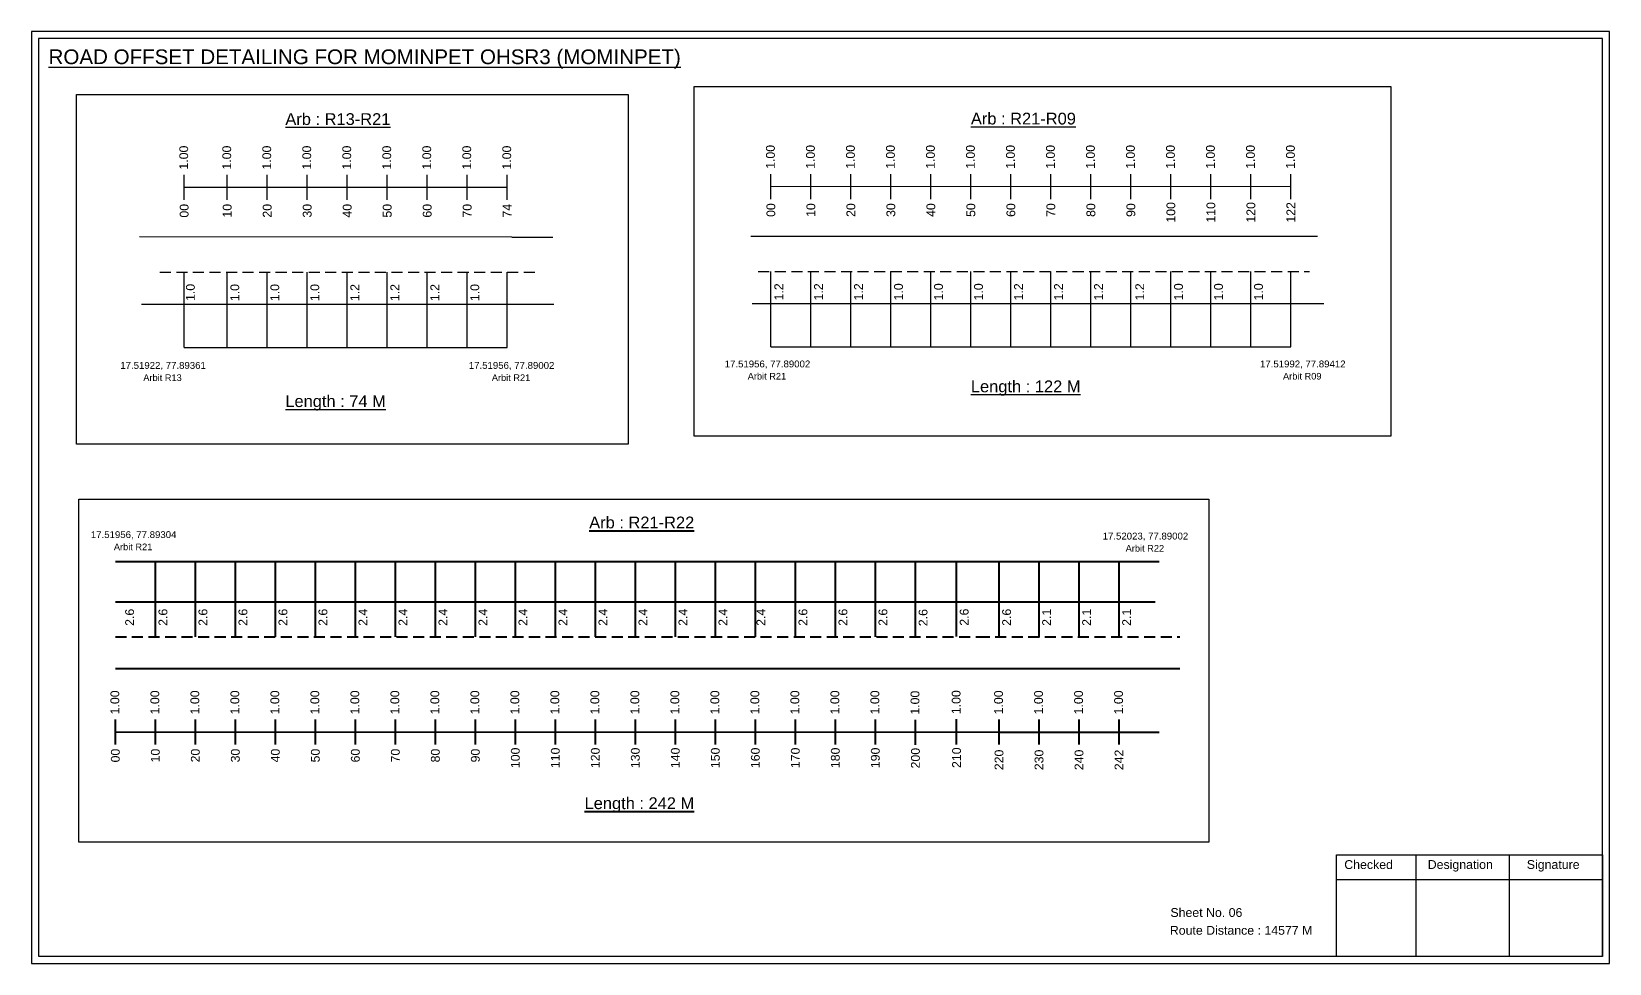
# Model space of a CAD drawing. Header units: inches. Extents: x 1446 to 12099, y 451 to 5049.
# Drawn here: x 6631 to 7168, y 3395 to 3712 of the extents above; entities that cross this region are included whole.
import ezdxf

# ---------------------------------------------------------------- set-up
doc = ezdxf.new("R2010")
doc.units = ezdxf.units.IN
doc.header["$MEASUREMENT"] = 0
doc.linetypes.add('DASHED2', pattern=[0.375, 0.25, -0.125])
doc.layers.add('PDF_Geometry', color=7, linetype='Continuous')
doc.layers.add('PDF_Text', color=5, linetype='Continuous')
doc.styles.add('PDF Arial', font='arial.ttf')
doc.styles.get("Standard").update_dxf_attribs({"font": 'arial.ttf'})

msp = doc.modelspace()

# ---------------------------------------------------------------- linework, layer by layer
at = {"color": 217, "true_color": 0x93278f}
for p, q in [((6683.23, 3654.59), (6683.23, 3663.15)), ((6683.23, 3658.87), (6793.06, 3658.87)), ((6697.86, 3654.59), (6697.86, 3663.15)), ((6711.46, 3654.59), (6711.46, 3663.15)), ((6725.06, 3654.59), (6725.06, 3663.15)), ((6738.66, 3654.59), (6738.66, 3663.15)), ((6752.26, 3654.59), (6752.26, 3663.15)), ((6765.86, 3654.59), (6765.86, 3663.15)), ((6779.46, 3654.59), (6779.46, 3663.15)), ((6793.06, 3654.59), (6793.06, 3663.15)), ((6882.72, 3654.83), (6882.72, 3663.38)), ((6882.72, 3659.1), (7059.52, 3659.21)), ((6896.32, 3654.83), (6896.32, 3663.38)), ((6909.92, 3654.83), (6909.92, 3663.38)), ((6923.52, 3654.83), (6923.52, 3663.38)), ((6937.12, 3654.83), (6937.12, 3663.38)), ((6950.72, 3654.83), (6950.72, 3663.38)), ((6964.32, 3654.83), (6964.32, 3663.38)), ((6977.92, 3654.83), (6977.92, 3663.38)), ((6991.52, 3654.83), (6991.52, 3663.38)), ((7005.12, 3654.83), (7005.12, 3663.38)), ((7018.72, 3654.83), (7018.72, 3663.38)), ((7032.32, 3654.83), (7032.32, 3663.38)), ((7045.92, 3654.83), (7045.92, 3663.38)), ((7059.52, 3654.83), (7059.52, 3663.38))]:
    msp.add_line(p, q, dxfattribs=at)
for p, q in [((6794.66, 3641.87), (6668.05, 3642.05)), ((6794.66, 3641.87), (6808.61, 3641.87)), ((7068.58, 3642.1), (6875.87, 3642.1)), ((6683.23, 3604.45), (6683.23, 3629.98)), ((6697.86, 3604.45), (6697.86, 3629.98)), ((6711.46, 3604.45), (6711.46, 3629.98)), ((6725.06, 3604.45), (6725.06, 3629.98)), ((6738.66, 3604.45), (6738.66, 3629.98)), ((6752.26, 3604.45), (6752.26, 3629.98)), ((6765.86, 3604.45), (6765.86, 3629.98)), ((6779.46, 3604.45), (6779.46, 3629.98)), ((6793.06, 3604.45), (6793.06, 3629.98)), ((6882.72, 3604.68), (6882.72, 3630.22)), ((6896.32, 3604.68), (6896.32, 3630.22)), ((6909.92, 3604.68), (6909.92, 3630.22)), ((6923.52, 3604.68), (6923.52, 3630.22)), ((6937.12, 3604.68), (6937.12, 3630.22)), ((6950.72, 3604.68), (6950.72, 3630.22)), ((6964.32, 3604.68), (6964.32, 3630.22)), ((6977.92, 3604.68), (6977.92, 3630.22)), ((6991.52, 3604.68), (6991.52, 3630.22)), ((7005.12, 3604.68), (7005.12, 3630.22)), ((7018.72, 3604.68), (7018.72, 3630.22)), ((7032.32, 3604.68), (7032.32, 3630.22)), ((7045.92, 3604.68), (7045.92, 3630.22)), ((7059.52, 3604.68), (7059.52, 3630.22)), ((6668.68, 3619.18), (6794.66, 3619.18)), ((6794.66, 3619.18), (6808.86, 3619.18)), ((6876.31, 3619.42), (6884.37, 3619.42)), ((6884.37, 3619.42), (7070.71, 3619.42))]:
    msp.add_line(p, q)
at = {"linetype": 'DASHED2', "ltscale": 15}
for p, q in [((6674.95, 3629.98), (6803.63, 3629.98)), ((6878.42, 3630.22), (7065.81, 3630.22))]:
    msp.add_line(p, q, dxfattribs=at)
at = {"color": 5}
for p, q in [((6683.23, 3604.45), (6793.06, 3604.45)), ((6882.72, 3604.68), (7059.52, 3604.68))]:
    msp.add_line(p, q, dxfattribs=at)
at = {"color": 5, "lineweight": 40}
for p, q in [((6659.83, 3531.67), (6960.28, 3531.73)), ((6960.28, 3531.67), (7014.68, 3531.67))]:
    msp.add_line(p, q, dxfattribs=at)
at = {"lineweight": 40}
for p, q in [((6673.43, 3506.14), (6673.43, 3531.67)), ((6687.03, 3506.14), (6687.03, 3531.67)), ((6700.63, 3506.14), (6700.63, 3531.67)), ((6714.23, 3506.14), (6714.23, 3531.67)), ((6727.83, 3506.14), (6727.83, 3531.67)), ((6741.43, 3506.14), (6741.43, 3531.67)), ((6755.03, 3506.14), (6755.03, 3531.67)), ((6768.63, 3506.14), (6768.63, 3531.67)), ((6782.23, 3506.14), (6782.23, 3531.67)), ((6795.83, 3506.14), (6795.83, 3531.67)), ((6809.43, 3506.14), (6809.43, 3531.67)), ((6823.03, 3506.14), (6823.03, 3531.67)), ((6836.63, 3506.14), (6836.63, 3531.67)), ((6850.23, 3506.14), (6850.23, 3531.67)), ((6863.83, 3506.14), (6863.83, 3531.67)), ((6877.43, 3506.14), (6877.43, 3531.67)), ((6891.03, 3506.14), (6891.03, 3531.67)), ((6904.63, 3506.14), (6904.63, 3531.67)), ((6918.23, 3506.14), (6918.23, 3531.67)), ((6931.87, 3506.04), (6931.87, 3531.57)), ((6945.86, 3506.19), (6945.86, 3531.73)), ((6960.28, 3506.14), (6960.28, 3531.67)), ((6973.88, 3506.14), (6973.88, 3531.67)), ((6987.48, 3506.14), (6987.48, 3531.67)), ((7001.08, 3506.14), (7001.08, 3531.67)), ((6659.83, 3518.02), (7013.35, 3518.02)), ((6659.83, 3495.34), (6953.02, 3495.34)), ((6953.2, 3495.34), (7021.75, 3495.34))]:
    msp.add_line(p, q, dxfattribs=at)
at = {"linetype": 'DASHED2', "lineweight": 40, "ltscale": 15}
for p, q in [((6659.83, 3506.14), (6953.35, 3506.14)), ((6953.35, 3506.14), (7021.75, 3506.14))]:
    msp.add_line(p, q, dxfattribs=at)
at = {"color": 217, "lineweight": 40, "true_color": 0x93278f}
for p, q in [((6659.83, 3469.44), (6659.83, 3478)), ((6673.43, 3469.44), (6673.43, 3478)), ((6687.03, 3469.44), (6687.03, 3478)), ((6700.63, 3469.44), (6700.63, 3478)), ((6714.23, 3469.44), (6714.23, 3478)), ((6727.83, 3469.44), (6727.83, 3478)), ((6741.43, 3469.44), (6741.43, 3478)), ((6755.03, 3469.44), (6755.03, 3478)), ((6768.63, 3469.44), (6768.63, 3478)), ((6782.23, 3469.44), (6782.23, 3478)), ((6795.83, 3469.44), (6795.83, 3478)), ((6809.43, 3469.44), (6809.43, 3478)), ((6823.03, 3469.44), (6823.03, 3478)), ((6836.63, 3469.44), (6836.63, 3478)), ((6850.23, 3469.44), (6850.23, 3478)), ((6863.83, 3469.44), (6863.83, 3478)), ((6877.43, 3469.44), (6877.43, 3478)), ((6891.03, 3469.44), (6891.03, 3478)), ((6904.63, 3469.44), (6904.63, 3478)), ((6918.23, 3469.44), (6918.23, 3478)), ((6931.87, 3469.34), (6931.87, 3477.9)), ((6945.86, 3469.49), (6945.86, 3478.05)), ((6960.28, 3469.44), (6960.28, 3478)), ((6973.88, 3469.44), (6973.88, 3478)), ((6987.48, 3469.44), (6987.48, 3478)), ((7001.08, 3469.44), (7001.08, 3478)), ((6659.83, 3473.71), (6960.28, 3473.77)), ((6960.28, 3473.71), (7014.68, 3473.72))]:
    msp.add_line(p, q, dxfattribs=at)
for points in [[(6856.56, 3693.13), (7093.52, 3693.13), (7093.52, 3574.31), (6856.56, 3574.31)], [(6646.63, 3690.39), (6834.19, 3690.39), (6834.19, 3571.57), (6646.63, 3571.57)], [(6647.36, 3552.93), (7031.58, 3552.93), (7031.58, 3436.26), (6647.36, 3436.26)]]:
    msp.add_lwpolyline(points, close=True)
at = {"layer": 'PDF_Geometry'}
for points in [[(6631.33, 3711.8), (6631.33, 3395.09), (7167.8, 3395.09), (7167.8, 3711.8)], [(6633.66, 3709.47), (6633.66, 3397.51), (7165.39, 3397.51), (7165.39, 3709.47)]]:
    msp.add_lwpolyline(points, close=True, dxfattribs=at)
at = {"layer": 'PDF_Geometry', "color": 242, "true_color": 0xcc1f26}
msp.add_lwpolyline([(7165.39, 3397.41), (7075.04, 3397.41), (7075.04, 3432.03), (7165.39, 3432.03)], close=True, dxfattribs=at)
for points in [[(7102.02, 3432.03), (7102.02, 3397.41)], [(7133.75, 3432.03), (7133.75, 3397.41)], [(7075.04, 3423.65), (7165.39, 3423.65)]]:
    msp.add_lwpolyline(points, dxfattribs=at)

# ---------------------------------------------------------------- texts
at = {"color": 242, "true_color": 0xcd2027}
for s, height, p in [('%%UROAD OFFSET DETAILING FOR MOMINPET OHSR3 (MOMINPET)', 5, (6637.11, 3700.73)), ('%%UArb : R13-R21', 4, (6717.62, 3680.06)), ('%%UArb : R21-R09', 4, (6950.7, 3680.22)), ('%%ULength : 122 M', 4, (6950.7, 3589.22)), ('%%ULength : 74 M', 4, (6717.62, 3584.19))]:
    msp.add_text(s, height=height, dxfattribs=at).set_placement(p)
at = {"color": 217, "true_color": 0x93278f}
for s, p in [('1.00', (6684.56, 3664.88)), ('1.00', (6699.19, 3664.88)), ('1.00', (6712.79, 3664.88)), ('1.00', (6726.39, 3664.88)), ('1.00', (6739.99, 3664.88)), ('1.00', (6753.59, 3664.88)), ('1.00', (6767.19, 3664.88)), ('1.00', (6780.79, 3664.88)), ('1.00', (6794.39, 3664.88)), ('1.00', (6884.04, 3665.12)), ('1.00', (6897.64, 3665.12)), ('1.00', (6911.24, 3665.12)), ('1.00', (6924.84, 3665.12)), ('1.00', (6938.44, 3665.12)), ('1.00', (6952.04, 3665.12)), ('1.00', (6965.64, 3665.12)), ('1.00', (6979.24, 3665.12)), ('1.00', (6992.84, 3665.12)), ('1.00', (7006.44, 3665.12)), ('1.00', (7020.04, 3665.12)), ('1.00', (7033.64, 3665.12)), ('1.00', (7047.24, 3665.12)), ('1.00', (7060.84, 3665.12)), ('100', (7020.19, 3646.85)), ('110', (7033.79, 3646.85)), ('120', (7047.39, 3646.85)), ('122', (7060.99, 3646.85)), ('00', (6684.71, 3648.56)), ('10', (6699.34, 3648.56)), ('20', (6712.94, 3648.56)), ('30', (6726.54, 3648.56)), ('40', (6740.14, 3648.56)), ('50', (6753.74, 3648.56)), ('60', (6767.34, 3648.56)), ('70', (6780.94, 3648.56)), ('74', (6794.54, 3648.56)), ('00', (6884.19, 3648.8)), ('10', (6897.79, 3648.8)), ('20', (6911.39, 3648.8)), ('30', (6924.99, 3648.8)), ('40', (6938.59, 3648.8)), ('50', (6952.19, 3648.8)), ('60', (6965.79, 3648.8)), ('70', (6979.39, 3648.8)), ('80', (6992.99, 3648.8)), ('90', (7006.59, 3648.8))]:
    msp.add_text(s, height=3, rotation=90, dxfattribs=at).set_placement(p)
for s, p in [('1.0', (6686.83, 3620.23)), ('1.0', (6701.93, 3620.18)), ('1.0', (6715.53, 3620.18)), ('1.0', (6729.13, 3620.18)), ('1.2', (6742.73, 3620.18)), ('1.2', (6756.33, 3620.18)), ('1.2', (6769.93, 3620.18)), ('1.0', (6783.53, 3620.18)), ('1.2', (6886.89, 3620.42)), ('1.2', (6900.39, 3620.42)), ('1.2', (6913.99, 3620.42)), ('1.0', (6927.59, 3620.42)), ('1.0', (6941.19, 3620.42)), ('1.0', (6954.79, 3620.42)), ('1.2', (6968.39, 3620.42)), ('1.2', (6981.99, 3620.42)), ('1.2', (6995.59, 3620.42)), ('1.2', (7009.61, 3620.42)), ('1.0', (7022.79, 3620.42)), ('1.0', (7036.39, 3620.42)), ('1.0', (7049.99, 3620.42))]:
    msp.add_text(s, height=3, rotation=90).set_placement(p)
at = {"color": 5}
for s, height, p in [('17.51956, 77.89002', 2.34, (6867, 3597.66)), ('17.51992, 77.89412', 2.34, (7049, 3597.66)), ('17.51922, 77.89361', 2.34, (6661.5, 3597.17)), ('Arbit R13', 2.246, (6669.32, 3593.04)), ('17.51956, 77.89002', 2.34, (6780, 3597.17)), ('Arbit R21', 2.246, (6787.82, 3593.04)), ('Arbit R21', 2.246, (6874.82, 3593.54)), ('Arbit R09', 2.246, (7056.82, 3593.54)), ('17.51956, 77.89304', 2.34, (6651.5, 3539.66)), ('17.52023, 77.89002', 2.34, (6995.5, 3539.16)), ('Arbit R21', 2.246, (6659.32, 3535.54)), ('Arbit R22', 2.246, (7003.32, 3535.04))]:
    msp.add_text(s, height=height, dxfattribs=at).set_placement(p)
at = {"color": 242, "lineweight": 40, "true_color": 0xcd2027}
for s, p in [('%%UArb : R21-R22', (6820.93, 3542.96)), ('%%ULength : 242 M', (6819.36, 3447.54))]:
    msp.add_text(s, height=4, dxfattribs=at).set_placement(p)
at = {"lineweight": 40}
for s, p in [('2.6', (6666.18, 3509.81)), ('2.6', (6677.5, 3509.81)), ('2.6', (6691.1, 3509.81)), ('2.6', (6704.7, 3509.81)), ('2.6', (6718.3, 3509.81)), ('2.6', (6731.9, 3509.81)), ('2.4', (6745.5, 3509.81)), ('2.4', (6759.1, 3509.81)), ('2.4', (6772.7, 3509.81)), ('2.4', (6786.3, 3509.81)), ('2.4', (6799.9, 3509.81)), ('2.4', (6813.5, 3509.81)), ('2.4', (6827.1, 3509.81)), ('2.4', (6840.7, 3509.81)), ('2.4', (6854.3, 3509.81)), ('2.4', (6867.9, 3509.81)), ('2.4', (6880.81, 3509.81)), ('2.6', (6895.1, 3509.81)), ('2.6', (6908.7, 3509.81)), ('2.6', (6922.3, 3509.81)), ('2.6', (6935.94, 3509.71)), ('2.6', (6949.92, 3509.86)), ('2.6', (6964.35, 3509.81)), ('2.1', (6977.95, 3509.81)), ('2.1', (6991.55, 3509.81)), ('2.1', (7005.15, 3509.81))]:
    msp.add_text(s, height=3, rotation=90, dxfattribs=at).set_placement(p)
at = {"color": 217, "lineweight": 40, "true_color": 0x93278f}
for s, p in [('1.00', (6661.15, 3479.73)), ('1.00', (6674.75, 3479.73)), ('1.00', (6688.35, 3479.73)), ('1.00', (6701.95, 3479.73)), ('1.00', (6715.55, 3479.73)), ('1.00', (6729.15, 3479.73)), ('1.00', (6742.75, 3479.73)), ('1.00', (6756.35, 3479.73)), ('1.00', (6769.95, 3479.73)), ('1.00', (6783.55, 3479.73)), ('1.00', (6797.15, 3479.73)), ('1.00', (6810.75, 3479.73)), ('1.00', (6824.35, 3479.73)), ('1.00', (6837.95, 3479.73)), ('1.00', (6851.55, 3479.73)), ('1.00', (6865.15, 3479.73)), ('1.00', (6878.75, 3479.73)), ('1.00', (6892.35, 3479.73)), ('1.00', (6905.95, 3479.73)), ('1.00', (6919.55, 3479.73)), ('1.00', (6933.19, 3479.63)), ('1.00', (6947.18, 3479.79)), ('1.00', (6961.61, 3479.73)), ('1.00', (6975.21, 3479.73)), ('1.00', (6988.81, 3479.73)), ('1.00', (7002.41, 3479.73)), ('00', (6661.31, 3463.41)), ('10', (6674.91, 3463.41)), ('20', (6688.51, 3463.41)), ('30', (6702.11, 3463.41)), ('40', (6715.71, 3463.41)), ('50', (6729.31, 3463.41)), ('60', (6742.91, 3463.41)), ('70', (6756.51, 3463.41)), ('80', (6770.11, 3463.41)), ('90', (6783.71, 3463.41)), ('100', (6797.31, 3461.46)), ('110', (6810.91, 3461.46)), ('120', (6824.51, 3461.46)), ('130', (6838.11, 3461.46)), ('140', (6851.71, 3461.46)), ('150', (6865.31, 3461.46)), ('160', (6878.91, 3461.46)), ('170', (6892.51, 3461.46)), ('180', (6906.11, 3461.46)), ('190', (6919.71, 3461.46)), ('200', (6933.34, 3461.36)), ('210', (6947.33, 3461.51)), ('220', (6961.76, 3460.76)), ('230', (6975.36, 3460.76)), ('240', (6988.96, 3460.76)), ('242', (7002.56, 3460.76))]:
    msp.add_text(s, height=3, rotation=90, dxfattribs=at).set_placement(p)
for s, p in [('Sheet No. 06', (7018.54, 3410.89)), ('Route Distance : 14577 M', (7018.35, 3404.84))]:
    msp.add_text(s, height=3).set_placement(p)
at = {"layer": 'PDF_Text', "color": 7, "attachment_point": 7, "style": 'PDF Arial'}
for s, insert, char_height in [('Checked', (7077.65, 3427.14), 3.001), ('Designation', (7106.03, 3426.3), 3.0006), ('Signature', (7139.71, 3426.3), 3.001)]:
    msp.add_mtext(s, dxfattribs=dict(at, insert=insert, char_height=char_height))

doc.saveas('drawing.dxf')
